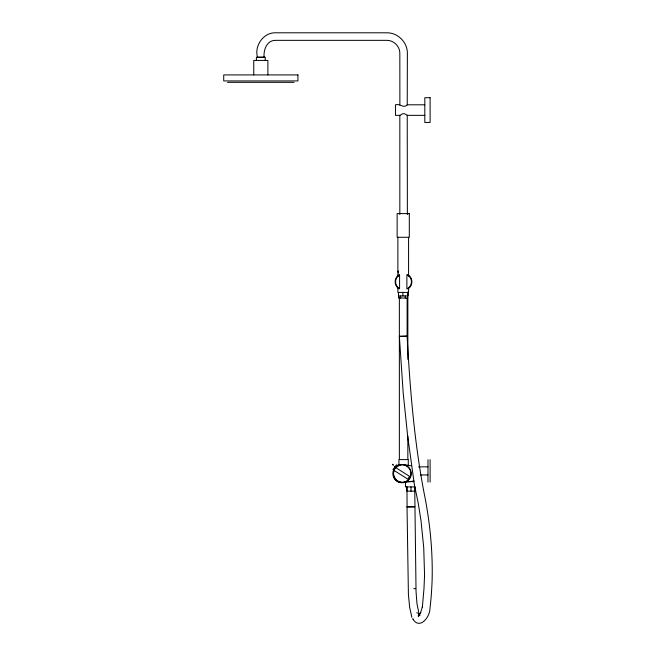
<?xml version="1.0" encoding="UTF-8"?>
<svg xmlns="http://www.w3.org/2000/svg" width="656" height="656" viewBox="0 0 656 656"><rect width="100%" height="100%" fill="white"/><g stroke="black" fill="none" stroke-linecap="round" stroke-linejoin="round"><path stroke-width="0.98" d="M414.764 491.164L416.043 591.466L416.962 603.561L419.266 615.016L418.38 613.524L419.635 614.934M394.338 469.926C392.714 473.132 393.518 477.256 396.027 479.79L394.486 477.625M424.809 104.804L407.319 104.804C403.735 108.863 399.627 103.263 395.47 104.804L395.47 115.358L399.898 115.358L402.702 113.783A2.624 1.927 0 0 1 405.367 114.16L407.376 115.341L424.809 115.358M407.228 104.886L407.376 53.275C407.548 42.353 397.823 32.62 386.892 32.8L275.668 32.8C263.179 32.251 254.044 46.535 257.554 57.277M393.78 470.344L395.724 467.654L409.582 476.346L407.819 479.151L392.919 469.721L394.863 467.031L395.724 467.654M397.872 276.242L399.578 274.93L399.578 288.73A7.954 7.954 0 0 1 399.545 274.938M394.158 468.933L395.642 467.006L399.069 464.899M408.581 275.774L406.876 274.684L406.876 288.976L408.581 287.877M394.625 477.962A8.733 8.733 0 0 0 407.196 480.741A8.733 8.733 0 0 0 408.877 467.982A8.733 8.733 0 0 0 396.019 467.416L397.241 466.465M419.815 615.205L418.282 616.337L420.783 612.614L420.373 613.352L422.439 606.669L422.357 607.235L423.973 588.76L424.555 575.091L423.735 547.801L421.004 520.61L418.126 502.619L414.362 484.604L407.589 435.445L403.21 393.157L399.365 336.413L407.089 336.052C409.984 388.303 414.198 440.709 423.932 492.164C429.91 521.29 432.919 551.089 432.099 580.831C431.722 590.129 431.066 599.42 429.942 608.661C429.992 617.017 419.537 630.4 412.739 618.821L413.493 619.321M398.577 271.043L397.864 271.338L398.536 272.97M399.881 104.804L399.832 53.53C400.029 46.461 393.715 40.147 386.646 40.344L275.914 40.344C266.574 39.967 263.392 50.405 264.097 57.277M411.853 617.329L409.615 607.095L408.409 594.475L407.023 506.76L414.764 506.67L407.073 506.801L406.966 486.924M419.906 615.131L418.192 615.41L419.168 615.467M414.026 481.004L408.557 481.75A22.017 22.017 0 0 1 403.415 482.365A8.766 8.766 0 0 0 405.687 482.062M405.826 482.595L399.816 482.595A9.315 9.315 0 0 1 393.78 469.655M257.054 57.244L264.598 57.244M227.525 82.336L294.126 82.336M407.811 298.062L398.643 298.062L398.643 295.946M399.34 336.266L407.114 336.266L407.114 298.062M418.512 466.859L427.983 466.859M420.406 474.96L427.983 474.96M408.278 481.66L413.715 481.66M407.073 506.801L414.764 506.711M413.764 588.604L415.297 588.711M411.287 465.809L408.557 465.432A22.017 22.017 0 0 0 404.063 464.833M416.74 612.745L417.626 613.032M399.832 115.333L399.832 214.504M397.897 287.451L399.545 288.714M397.569 465.522L396.864 464.727L394.379 466.933L395.084 467.728M407.228 115.251L407.376 214.545M430.106 459.7L430.106 482.111M427.983 459.7L427.983 482.111M414.822 486.924L414.822 491.164M410.992 486.924L410.992 491.164M408.581 237.283L408.581 276.078M408.581 287.303L408.581 292.412L397.872 292.412L397.872 287.303M408.27 465.047L408.27 459.594L398.93 459.594L398.93 465.047M407.983 292.412L407.983 295.946L398.471 295.946L398.471 292.412M407.843 292.002L407.843 359.447M407.843 436.084L407.843 459.594M407.638 292.412L407.638 295.946M406.868 486.924L406.868 491.164L414.92 491.164L414.92 486.924L405.457 486.924L405.506 481.66M405.26 295.946L405.26 298.062M402.882 292.412L402.882 295.946M400.677 295.946L400.677 298.062M399.365 297.111L399.365 459.594M397.872 237.283L397.872 276.078M267.894 74.915L267.894 60.426L253.757 60.426L253.757 74.915M265.245 60.426L265.245 57.244L256.406 57.244L256.406 60.426M408.335 274.946A8.397 8.397 0 0 1 408.335 288.706M398.709 288.706A8.397 8.397 0 0 1 398.709 274.946M407.499 274.938A7.954 7.954 0 0 1 407.499 288.714M401.439 482.324A8.766 8.766 0 0 1 393.493 474.354M393.493 472.828A8.766 8.766 0 0 1 393.756 471.32M396.027 467.392A8.766 8.766 0 0 1 397.2 466.408M397.839 465.998A8.766 8.766 0 0 1 399.955 465.12M395.765 467.17A9.086 9.086 0 0 1 409.631 468.376A9.086 9.086 0 0 1 406.039 481.824A9.086 9.086 0 0 1 393.411 475.953L393.411 471.229A9.086 9.086 0 0 1 393.953 469.745M297.931 74.915L223.721 74.915L223.721 80.926L297.931 80.926L297.931 74.915M430.106 97.711L424.809 97.711L424.809 122.451L430.106 122.451L430.106 97.711M409.311 213.602L397.142 213.602L397.142 237.283L409.311 237.283L409.311 213.602M393.116 465.104L392.788 464.317L393.116 465.104"/></g></svg>
